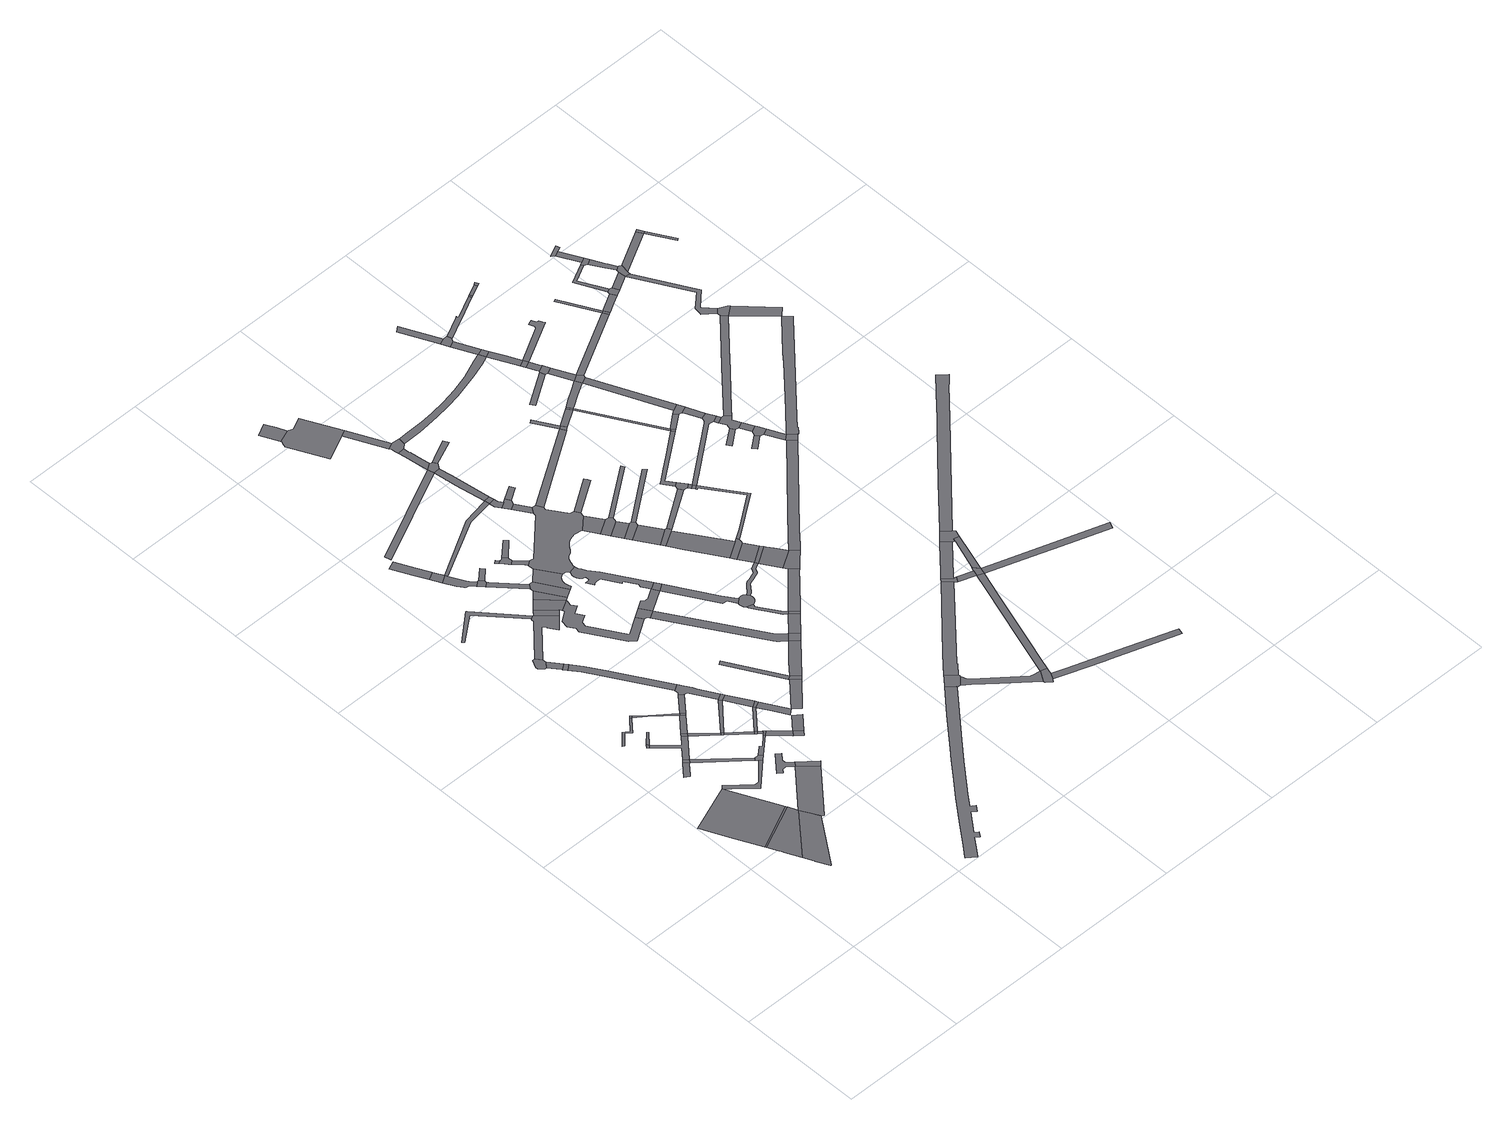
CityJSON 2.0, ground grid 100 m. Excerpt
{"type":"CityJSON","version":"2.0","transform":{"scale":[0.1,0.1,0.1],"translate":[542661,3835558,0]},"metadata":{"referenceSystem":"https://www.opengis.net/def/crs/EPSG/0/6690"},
"CityObjects":{
"road1":{"type":"Road","geometry":[{"type":"MultiSurface","lod":"1","boundaries":[[[0,1,2,3,4,5,6,7]]]}]},
"road2":{"type":"Road","geometry":[{"type":"MultiSurface","lod":"1","boundaries":[[[8,9,10,11,12,13,14,15]]]}]},
"road3":{"type":"Road","geometry":[{"type":"MultiSurface","lod":"1","boundaries":[[[7,6,10,9]]]}]},
"road4":{"type":"Road","geometry":[{"type":"MultiSurface","lod":"1","boundaries":[[[15,14,16,17,18,19,20,21,22,23,24]]]}]},
"road5":{"type":"Road","attributes":{"RoadStructureAttribute.sectionType":"1"},"geometry":[{"type":"MultiSurface","lod":"1","boundaries":[[[25,26,27,28,29,30,31]]]}]},
"road6":{"type":"Road","geometry":[{"type":"MultiSurface","lod":"1","boundaries":[[[32,33,34,35]]]}]},
"road7":{"type":"Road","geometry":[{"type":"MultiSurface","lod":"1","boundaries":[[[36,25,31,37]]]}]},
"road8":{"type":"Road","attributes":{"RoadStructureAttribute.sectionType":"1"},"geometry":[{"type":"MultiSurface","lod":"1","boundaries":[[[38,39,40,41,42,43,44,45,46,47,48]]]}]},
"road9":{"type":"Road","attributes":{"RoadStructureAttribute.sectionType":"1"},"geometry":[{"type":"MultiSurface","lod":"1","boundaries":[[[49,50,51,52,53,54,1,55,56,57,58,59,60]]]}]},
"road10":{"type":"Road","geometry":[{"type":"MultiSurface","lod":"1","boundaries":[[[61,62,32,35]]]}]},
"road11":{"type":"Road","geometry":[{"type":"MultiSurface","lod":"1","boundaries":[[[63,64,35,34,65,36,37,66,67,68,69,70]]]}]},
"road12":{"type":"Road","attributes":{"RoadStructureAttribute.sectionType":"1"},"geometry":[{"type":"MultiSurface","lod":"1","boundaries":[[[37,31,71,72]]]}]},
"road13":{"type":"Road","geometry":[{"type":"MultiSurface","lod":"1","boundaries":[[[73,38,48,74]]]}]},
"road14":{"type":"Road","attributes":{"RoadStructureAttribute.sectionType":"1"},"geometry":[{"type":"MultiSurface","lod":"1","boundaries":[[[75,15,24,76,77,78]]]}]},
"road15":{"type":"Road","geometry":[{"type":"MultiSurface","lod":"1","boundaries":[[[79,70,69,80]]]}]},
"road16":{"type":"Road","geometry":[{"type":"MultiSurface","lod":"1","boundaries":[[[81,82,72,71,60,59,83,84]]]}]},
"road17":{"type":"Road","attributes":{"RoadStructureAttribute.sectionType":"1"},"geometry":[{"type":"MultiSurface","lod":"1","boundaries":[[[85,74,48,86,87,88]]]}]},
"road18":{"type":"Road","attributes":{"RoadStructureAttribute.sectionType":"1"},"geometry":[{"type":"MultiSurface","lod":"1","boundaries":[[[80,69,89,90]]]}]},
"road19":{"type":"Road","attributes":{"RoadStructureAttribute.sectionType":"1"},"geometry":[{"type":"MultiSurface","lod":"1","boundaries":[[[87,91,92,79,80,93]]]}]},
"road20":{"type":"Road","geometry":[{"type":"MultiSurface","lod":"1","boundaries":[[[94,95,96,97,98,99,100,101,75,102]]]}]},
"road21":{"type":"Road","geometry":[{"type":"MultiSurface","lod":"1","boundaries":[[[103,104,105,106,107,108,109,110,111]]]}]},
"road22":{"type":"Road","geometry":[{"type":"MultiSurface","lod":"1","boundaries":[[[90,89,112,113]]]}]},
"road23":{"type":"Road","attributes":{"RoadStructureAttribute.sectionType":"1"},"geometry":[{"type":"MultiSurface","lod":"1","boundaries":[[[109,108,114,115]]]}]},
"road24":{"type":"Road","geometry":[{"type":"MultiSurface","lod":"1","boundaries":[[[115,114,116,117,118]]]}]},
"road25":{"type":"Road","geometry":[{"type":"MultiSurface","lod":"1","boundaries":[[[88,87,93,119]]]}]},
"road26":{"type":"Road","attributes":{"RoadStructureAttribute.sectionType":"1"},"geometry":[{"type":"MultiSurface","lod":"1","boundaries":[[[120,121,122,123,124,84,83,125]]]}]},
"road27":{"type":"Road","geometry":[{"type":"MultiSurface","lod":"1","boundaries":[[[102,75,78,126]]]}]},
"road28":{"type":"Road","attributes":{"RoadStructureAttribute.sectionType":"1"},"geometry":[{"type":"MultiSurface","lod":"1","boundaries":[[[113,112,127,128]]]}]},
"road29":{"type":"Road","attributes":{"RoadStructureAttribute.sectionType":"1"},"geometry":[{"type":"MultiSurface","lod":"1","boundaries":[[[129,88,119,130]]]}]},
"road30":{"type":"Road","geometry":[{"type":"MultiSurface","lod":"1","boundaries":[[[128,127,131,132]]]}]},
"road31":{"type":"Road","attributes":{"RoadStructureAttribute.sectionType":"1"},"geometry":[{"type":"MultiSurface","lod":"1","boundaries":[[[133,134,135,118,117,136,137,138,139,140]]]}]},
"road32":{"type":"Road","attributes":{"RoadStructureAttribute.sectionType":"1"},"geometry":[{"type":"MultiSurface","lod":"1","boundaries":[[[141,142,143,144,145,146,147,148]]]}]},
"road33":{"type":"Road","attributes":{"RoadStructureAttribute.sectionType":"1"},"geometry":[{"type":"MultiSurface","lod":"1","boundaries":[[[132,131,149,150]]]}]},
"road34":{"type":"Road","attributes":{"RoadStructureAttribute.sectionType":"1"},"geometry":[{"type":"MultiSurface","lod":"1","boundaries":[[[151,90,113,152]]]}]},
"road35":{"type":"Road","geometry":[{"type":"MultiSurface","lod":"1","boundaries":[[[150,149,120,125,153]]]}]},
"road36":{"type":"Road","attributes":{"RoadStructureAttribute.sectionType":"1"},"geometry":[{"type":"MultiSurface","lod":"1","boundaries":[[[153,125,154,155]]]}]},
"road37":{"type":"Road","attributes":{"RoadStructureAttribute.sectionType":"1"},"geometry":[{"type":"MultiSurface","lod":"1","boundaries":[[[148,147,156,157,158,111,110,159,160,161,162,163,164]]]}]},
"road38":{"type":"Road","attributes":{"RoadStructureAttribute.sectionType":"1"},"geometry":[{"type":"MultiSurface","lod":"1","boundaries":[[[165,128,132,166,167]]]}]},
"road39":{"type":"Road","geometry":[{"type":"MultiSurface","lod":"1","boundaries":[[[168,169,170,171,140,139,172,129,130,173,174,175]]]}]},
"road40":{"type":"Road","geometry":[{"type":"MultiSurface","lod":"1","boundaries":[[[155,154,176,177]]]}]},
"road41":{"type":"Road","geometry":[{"type":"MultiSurface","lod":"1","boundaries":[[[175,174,151,152,178]]]}]},
"road42":{"type":"Road","attributes":{"RoadStructureAttribute.sectionType":"1"},"geometry":[{"type":"MultiSurface","lod":"1","boundaries":[[[179,180,181,182,183,184,185]]]}]},
"road43":{"type":"Road","attributes":{"RoadStructureAttribute.sectionType":"1"},"geometry":[{"type":"MultiSurface","lod":"1","boundaries":[[[178,152,186,187,188]]]}]},
"road44":{"type":"Road","geometry":[{"type":"MultiSurface","lod":"1","boundaries":[[[185,184,189,190]]]}]},
"road45":{"type":"Road","geometry":[{"type":"MultiSurface","lod":"1","boundaries":[[[191,155,177,192]]]}]},
"road46":{"type":"Road","geometry":[{"type":"MultiSurface","lod":"1","boundaries":[[[188,187,165,167,193]]]}]},
"road47":{"type":"Road","attributes":{"RoadStructureAttribute.sectionType":"1"},"geometry":[{"type":"MultiSurface","lod":"1","boundaries":[[[190,189,194,195,196,197,198,199,200,201,202]]]}]},
"road48":{"type":"Road","attributes":{"RoadStructureAttribute.sectionType":"1"},"geometry":[{"type":"MultiSurface","lod":"1","boundaries":[[[193,167,203,204,205,206]]]}]},
"road49":{"type":"Road","geometry":[{"type":"MultiSurface","lod":"1","boundaries":[[[207,164,163,208]]]}]},
"road50":{"type":"Road","geometry":[{"type":"MultiSurface","lod":"1","boundaries":[[[209,199,198,210,211,212]]]}]},
"road51":{"type":"Road","attributes":{"RoadStructureAttribute.sectionType":"1"},"geometry":[{"type":"MultiSurface","lod":"1","boundaries":[[[213,207,208,214,215]]]}]},
"road52":{"type":"Road","attributes":{"RoadStructureAttribute.sectionType":"1"},"geometry":[{"type":"MultiSurface","lod":"1","boundaries":[[[216,217,218,219,220,221,222,223,224,225,226,227,228,229,230,231,232,233,234,235,236,237,238,239,240,241,242,243,244,245,246,247,248,249,250,251,252,253]]]}]},
"road53":{"type":"Road","attributes":{"RoadStructureAttribute.sectionType":"1"},"geometry":[{"type":"MultiSurface","lod":"1","boundaries":[[[254,211,210,255,256]]]}]},
"road54":{"type":"Road","geometry":[{"type":"MultiSurface","lod":"1","boundaries":[[[257,258,209,212]]]}]},
"road55":{"type":"Road","attributes":{"RoadStructureAttribute.sectionType":"1"},"geometry":[{"type":"MultiSurface","lod":"1","boundaries":[[[259,260,261,262,263,264,265,266,267,215,214,268,269,270,271,272,273,274,275,276]]]}]},
"road56":{"type":"Road","geometry":[{"type":"MultiSurface","lod":"1","boundaries":[[[277,213,215,278]]]}]},
"road57":{"type":"Road","attributes":{"RoadStructureAttribute.sectionType":"1"},"geometry":[{"type":"MultiSurface","lod":"1","boundaries":[[[279,206,280,281,282]]]}]},
"road58":{"type":"Road","geometry":[{"type":"MultiSurface","lod":"1","boundaries":[[[256,255,277,278,283,284]]]}]},
"road59":{"type":"Road","attributes":{"RoadStructureAttribute.sectionType":"1"},"geometry":[{"type":"MultiSurface","lod":"1","boundaries":[[[285,286,287,288]]]}]},
"road60":{"type":"Road","geometry":[{"type":"MultiSurface","lod":"1","boundaries":[[[289,290,291,292,293]]]}]},
"road61":{"type":"Road","geometry":[{"type":"MultiSurface","lod":"1","boundaries":[[[294,295,293,292,296,297,298,299,300,301,302]]]}]},
"road62":{"type":"Road","geometry":[{"type":"MultiSurface","lod":"1","boundaries":[[[303,284,283,304,305,306,307,308,309,310,311]]]}]},
"road63":{"type":"Road","geometry":[{"type":"MultiSurface","lod":"1","boundaries":[[[288,287,279,282,312]]]}]},
"road64":{"type":"Road","geometry":[{"type":"MultiSurface","lod":"1","boundaries":[[[313,276,275,314,315,316]]]}]},
"road65":{"type":"Road","attributes":{"RoadStructureAttribute.sectionType":"1"},"geometry":[{"type":"MultiSurface","lod":"1","boundaries":[[[317,299,298,318,319,320,321]]]}]},
"road66":{"type":"Road","attributes":{"RoadStructureAttribute.sectionType":"1"},"geometry":[{"type":"MultiSurface","lod":"1","boundaries":[[[322,323,324,190,202,325,326,327,328]]]}]},
"road67":{"type":"Road","attributes":{"RoadStructureAttribute.sectionType":"1"},"geometry":[{"type":"MultiSurface","lod":"1","boundaries":[[[329,330,331,332]]]}]},
"road68":{"type":"Road","attributes":{"RoadStructureAttribute.sectionType":"1"},"geometry":[{"type":"MultiSurface","lod":"1","boundaries":[[[333,334,294,302]]]}]},
"road69":{"type":"Road","attributes":{"RoadStructureAttribute.sectionType":"1"},"geometry":[{"type":"MultiSurface","lod":"1","boundaries":[[[335,336,337,338,339,340,341,342,313,316,343]]]}]},
"road70":{"type":"Road","attributes":{"RoadStructureAttribute.sectionType":"1"},"geometry":[{"type":"MultiSurface","lod":"1","boundaries":[[[344,345,288,312,346]]]}]},
"road71":{"type":"Road","attributes":{"RoadStructureAttribute.sectionType":"1"},"geometry":[{"type":"MultiSurface","lod":"1","boundaries":[[[347,348,349,350,351,352,353,354,355,356,316,315]]]}]},
"road72":{"type":"Road","attributes":{"RoadStructureAttribute.sectionType":"1"},"geometry":[{"type":"MultiSurface","lod":"1","boundaries":[[[357,358,359,360,361,362,363,364,365,366,367,368,369,370,371,372,373,374,375,376,377,378,379,380,381,382,383,384,385,386,387,335,388]]]}]},
"road73":{"type":"Road","attributes":{"RoadStructureAttribute.sectionType":"1"},"geometry":[{"type":"MultiSurface","lod":"1","boundaries":[[[389,390,391,392,393]]]}]},
"road74":{"type":"Road","geometry":[{"type":"MultiSurface","lod":"1","boundaries":[[[388,335,343,394]]]}]},
"road75":{"type":"Road","attributes":{"RoadStructureAttribute.sectionType":"1"},"geometry":[{"type":"MultiSurface","lod":"1","boundaries":[[[395,344,346,396]]]}]},
"road76":{"type":"Road","attributes":{"RoadStructureAttribute.sectionType":"1"},"geometry":[{"type":"MultiSurface","lod":"1","boundaries":[[[397,398,399,400,401,321,320,303,311,402,403,404,405,362,361,406,407,408,409,410,411,412,413,414,415,416,417,418,419,420,421,422,423,424,425,426,427,428,429]]]}]},
"road77":{"type":"Road","geometry":[{"type":"MultiSurface","lod":"1","boundaries":[[[430,431,393,392,432,433,434,435,436,437,438]]]}]},
"road78":{"type":"Road","attributes":{"RoadStructureAttribute.sectionType":"1"},"geometry":[{"type":"MultiSurface","lod":"1","boundaries":[[[439,440,441,394,343,442,443,444,445,446]]]}]},
"road79":{"type":"Road","attributes":{"RoadStructureAttribute.sectionType":"1"},"geometry":[{"type":"MultiSurface","lod":"1","boundaries":[[[447,448,328,449,450,451]]]}]},
"road80":{"type":"Road","geometry":[{"type":"MultiSurface","lod":"1","boundaries":[[[452,322,328,448]]]}]},
"road81":{"type":"Road","attributes":{"RoadStructureAttribute.sectionType":"1"},"geometry":[{"type":"MultiSurface","lod":"1","boundaries":[[[453,395,396,454,455]]]}]},
"road82":{"type":"Road","geometry":[{"type":"MultiSurface","lod":"1","boundaries":[[[456,457,451,450,458,459,460]]]}]},
"road83":{"type":"Road","attributes":{"RoadStructureAttribute.sectionType":"1"},"geometry":[{"type":"MultiSurface","lod":"1","boundaries":[[[461,462,463,464,465,466,467,468,469,470,471,472,473,474]]]}]},
"road84":{"type":"Road","geometry":[{"type":"MultiSurface","lod":"1","boundaries":[[[475,476,477,478,479,446,445,480,481,482,483,484,461,474,485,486,487,488,489,490,491]]]}]},
"road85":{"type":"Road","attributes":{"RoadStructureAttribute.sectionType":"1"},"geometry":[{"type":"MultiSurface","lod":"1","boundaries":[[[492,493,494,332,495,496,497,498,322,452]]]}]},
"road86":{"type":"Road","geometry":[{"type":"MultiSurface","lod":"1","boundaries":[[[459,458,398,397]]]}]},
"road87":{"type":"Road","geometry":[{"type":"MultiSurface","lod":"1","boundaries":[[[499,500,216,253,501,502,503,504,505,506]]]}]},
"road88":{"type":"Road","geometry":[{"type":"MultiSurface","lod":"1","boundaries":[[[507,508,329,332,494,509,510]]]}]},
"road89":{"type":"Road","attributes":{"RoadStructureAttribute.sectionType":"1"},"geometry":[{"type":"MultiSurface","lod":"1","boundaries":[[[438,437,511,512]]]}]},
"road90":{"type":"Road","attributes":{"RoadStructureAttribute.sectionType":"1"},"geometry":[{"type":"MultiSurface","lod":"1","boundaries":[[[513,514,515,516,517,518,519,520,329,508]]]}]},
"road91":{"type":"Road","attributes":{"RoadStructureAttribute.sectionType":"1"},"geometry":[{"type":"MultiSurface","lod":"1","boundaries":[[[521,453,455,522]]]}]},
"road92":{"type":"Road","geometry":[{"type":"MultiSurface","lod":"1","boundaries":[[[523,524,456,460]]]}]},
"road93":{"type":"Road","geometry":[{"type":"MultiSurface","lod":"1","boundaries":[[[512,511,525,526,517,516,527,528]]]}]},
"road94":{"type":"Road","geometry":[{"type":"MultiSurface","lod":"1","boundaries":[[[423,422,529,530]]]}]},
"road95":{"type":"Road","geometry":[{"type":"MultiSurface","lod":"1","boundaries":[[[531,530,529,532,533,534,535,536,537]]]}]},
"road96":{"type":"Road","attributes":{"RoadStructureAttribute.sectionType":"1"},"geometry":[{"type":"MultiSurface","lod":"1","boundaries":[[[533,532,538,539]]]}]},
"road97":{"type":"Road","geometry":[{"type":"MultiSurface","lod":"1","boundaries":[[[540,539,538,541,542,543,544]]]}]},
"road98":{"type":"Road","geometry":[{"type":"MultiSurface","lod":"1","boundaries":[[[545,546,547,548,510,509]]]}]},
"road99":{"type":"Road","attributes":{"RoadStructureAttribute.sectionType":"1"},"geometry":[{"type":"MultiSurface","lod":"1","boundaries":[[[549,550,551,552,553,554,555,556,557,558,559,560,561,491,490,562,563,564,565,566,567,568,569,570,571,572,573,574]]]}]},
"road100":{"type":"Road","attributes":{"RoadStructureAttribute.sectionType":"1"},"geometry":[{"type":"MultiSurface","lod":"1","boundaries":[[[575,576,577,578,579,504,503,580,581,582,583]]]}]},
"road101":{"type":"Road","attributes":{"RoadStructureAttribute.sectionType":"1"},"geometry":[{"type":"MultiSurface","lod":"1","boundaries":[[[584,542,541,585,586]]]}]},
"road102":{"type":"Road","attributes":{"RoadStructureAttribute.sectionType":"1"},"geometry":[{"type":"MultiSurface","lod":"1","boundaries":[[[587,521,522,588,589,590]]]}]},
"road103":{"type":"Road","geometry":[{"type":"MultiSurface","lod":"1","boundaries":[[[586,585,591,592,593,594]]]}]},
"road104":{"type":"Road","attributes":{"RoadStructureAttribute.sectionType":"1"},"geometry":[{"type":"MultiSurface","lod":"1","boundaries":[[[595,596,597,425,424]]]}]},
"road105":{"type":"Road","attributes":{"RoadStructureAttribute.sectionType":"1"},"geometry":[{"type":"MultiSurface","lod":"1","boundaries":[[[592,591,598,599,600]]]}]},
"road106":{"type":"Road","geometry":[{"type":"MultiSurface","lod":"1","boundaries":[[[583,582,601,602,603,604,605]]]}]},
"road107":{"type":"Road","geometry":[{"type":"MultiSurface","lod":"1","boundaries":[[[606,607,600,599,608,609,610,611]]]}]},
"road108":{"type":"Road","attributes":{"RoadStructureAttribute.sectionType":"1"},"geometry":[{"type":"MultiSurface","lod":"1","boundaries":[[[609,608,549,612]]]}]},
"road109":{"type":"Road","geometry":[{"type":"MultiSurface","lod":"1","boundaries":[[[612,549,574,613]]]}]},
"road110":{"type":"Road","attributes":{"RoadStructureAttribute.sectionType":"1"},"geometry":[{"type":"MultiSurface","lod":"1","boundaries":[[[614,615,429,428,616,617,618]]]}]},
"road111":{"type":"Road","attributes":{"RoadStructureAttribute.sectionType":"1"},"geometry":[{"type":"MultiSurface","lod":"1","boundaries":[[[619,620,499,506,621,622,623]]]}]},
"road112":{"type":"Road","attributes":{"RoadStructureAttribute.sectionType":"1"},"geometry":[{"type":"MultiSurface","lod":"1","boundaries":[[[624,625,613,574,626,627]]]}]},
"road113":{"type":"Road","attributes":{"RoadStructureAttribute.sectionType":"1"},"geometry":[{"type":"MultiSurface","lod":"1","boundaries":[[[628,629,630,537,536]]]}]},
"road114":{"type":"Road","geometry":[{"type":"MultiSurface","lod":"1","boundaries":[[[627,626,587,590,631,632]]]}]},
"road115":{"type":"Road","attributes":{"RoadStructureAttribute.sectionType":"1"},"geometry":[{"type":"MultiSurface","lod":"1","boundaries":[[[633,634,540,544]]]}]},
"road116":{"type":"Road","attributes":{"RoadStructureAttribute.sectionType":"1"},"geometry":[{"type":"MultiSurface","lod":"1","boundaries":[[[635,594,593,636]]]}]},
"road117":{"type":"Road","attributes":{"RoadStructureAttribute.sectionType":"1"},"geometry":[{"type":"MultiSurface","lod":"1","boundaries":[[[637,638,639,640,641,642,643,644,645,528,527,646,647,648,649,650,651,652,653,654,655,656]]]}]},
"road118":{"type":"Road","attributes":{"RoadStructureAttribute.sectionType":"1"},"geometry":[{"type":"MultiSurface","lod":"1","boundaries":[[[657,658,659,583,605,660,661,662,663]]]}]},
"road119":{"type":"Road","attributes":{"RoadStructureAttribute.sectionType":"1"},"geometry":[{"type":"MultiSurface","lod":"1","boundaries":[[[664,665,666,667,668,669,670,671,672,673,606,611]]]}]},
"road120":{"type":"Road","geometry":[{"type":"MultiSurface","lod":"1","boundaries":[[[674,675,635,636,676,677,678]]]}]},
"road121":{"type":"Road","attributes":{"RoadStructureAttribute.sectionType":"1"},"geometry":[{"type":"MultiSurface","lod":"1","boundaries":[[[678,677,676,679,680]]]}]},
"road122":{"type":"Road","geometry":[{"type":"MultiSurface","lod":"1","boundaries":[[[680,679,668,667]]]}]},
"road123":{"type":"Road","geometry":[{"type":"MultiSurface","lod":"1","boundaries":[[[681,682,683,684,614,685]]]}]},
"road124":{"type":"Road","attributes":{"RoadStructureAttribute.sectionType":"1"},"geometry":[{"type":"MultiSurface","lod":"1","boundaries":[[[686,687,688,604,603,689,690,691,692,693,694]]]}]},
"road125":{"type":"Road","geometry":[{"type":"MultiSurface","lod":"1","boundaries":[[[685,614,618,695]]]}]},
"road126":{"type":"Road","geometry":[{"type":"MultiSurface","lod":"1","boundaries":[[[696,619,623,697,698,699,700,701,702]]]}]},
"road127":{"type":"Road","attributes":{"RoadStructureAttribute.sectionType":"1"},"geometry":[{"type":"MultiSurface","lod":"1","boundaries":[[[703,685,695,704,705]]]}]},
"road128":{"type":"Road","attributes":{"RoadStructureAttribute.sectionType":"1"},"geometry":[{"type":"MultiSurface","lod":"1","boundaries":[[[706,707,708,709,710,675,674,711,712]]]}]},
"road129":{"type":"Road","attributes":{"RoadStructureAttribute.sectionType":"1"},"geometry":[{"type":"MultiSurface","lod":"1","boundaries":[[[700,699,657,713]]]}]},
"road130":{"type":"Road","geometry":[{"type":"MultiSurface","lod":"1","boundaries":[[[714,703,705,715]]]}]},
"road131":{"type":"Road","attributes":{"RoadStructureAttribute.sectionType":"1"},"geometry":[{"type":"MultiSurface","lod":"1","boundaries":[[[716,717,718,719,696,702,720,721,722]]]}]},
"road132":{"type":"Road","geometry":[{"type":"MultiSurface","lod":"1","boundaries":[[[723,713,657,663,724,725]]]}]},
"road133":{"type":"Road","attributes":{"RoadStructureAttribute.sectionType":"1"},"geometry":[{"type":"MultiSurface","lod":"1","boundaries":[[[726,727,728,627,632,729,730,731]]]}]},
"road134":{"type":"Road","attributes":{"RoadStructureAttribute.sectionType":"1"},"geometry":[{"type":"MultiSurface","lod":"1","boundaries":[[[732,733,734,735]]]}]},
"road135":{"type":"Road","attributes":{"RoadStructureAttribute.sectionType":"1"},"geometry":[{"type":"MultiSurface","lod":"1","boundaries":[[[715,705,706,736]]]}]},
"road136":{"type":"Road","attributes":{"RoadStructureAttribute.sectionType":"1"},"geometry":[{"type":"MultiSurface","lod":"1","boundaries":[[[737,738,739,740]]]}]},
"road137":{"type":"Road","attributes":{"RoadStructureAttribute.sectionType":"1"},"geometry":[{"type":"MultiSurface","lod":"1","boundaries":[[[741,742,743,744,745,680,667,746,747,748,749,750,751]]]}]},
"road138":{"type":"Road","attributes":{"RoadStructureAttribute.sectionType":"1"},"geometry":[{"type":"MultiSurface","lod":"1","boundaries":[[[752,753,754,714,715,755,756,757]]]}]},
"road139":{"type":"Road","geometry":[{"type":"MultiSurface","lod":"1","boundaries":[[[758,759,740,739,760,761,762,763,764,765]]]}]},
"road140":{"type":"Road","attributes":{"RoadStructureAttribute.sectionType":"1"},"geometry":[{"type":"MultiSurface","lod":"1","boundaries":[[[766,767,725,724,768,769]]]}]},
"road141":{"type":"Road","attributes":{"RoadStructureAttribute.sectionType":"1"},"geometry":[{"type":"MultiSurface","lod":"1","boundaries":[[[761,760,770,637,771]]]}]},
"road142":{"type":"Road","geometry":[{"type":"MultiSurface","lod":"1","boundaries":[[[736,706,712,772]]]}]},
"road143":{"type":"Road","geometry":[{"type":"MultiSurface","lod":"1","boundaries":[[[771,637,656,773]]]}]},
"road144":{"type":"Road","attributes":{"RoadStructureAttribute.sectionType":"1"},"geometry":[{"type":"MultiSurface","lod":"1","boundaries":[[[774,775,773,656,776,777,778]]]}]},
"road145":{"type":"Road","geometry":[{"type":"MultiSurface","lod":"1","boundaries":[[[779,716,722,780,781,766,769,782,783,784]]]}]},
"road146":{"type":"Road","geometry":[{"type":"MultiSurface","lod":"1","boundaries":[[[778,777,785,786,787]]]}]},
"road147":{"type":"Road","attributes":{"RoadStructureAttribute.sectionType":"1"},"geometry":[{"type":"MultiSurface","lod":"1","boundaries":[[[788,787,786,789,790,791]]]}]},
"road148":{"type":"Road","geometry":[{"type":"MultiSurface","lod":"1","boundaries":[[[791,790,732,735,792,793]]]}]},
"road149":{"type":"Road","attributes":{"RoadStructureAttribute.sectionType":"1"},"geometry":[{"type":"MultiSurface","lod":"1","boundaries":[[[794,736,772,795]]]}]},
"road150":{"type":"Road","attributes":{"RoadStructureAttribute.sectionType":"1"},"geometry":[{"type":"MultiSurface","lod":"1","boundaries":[[[793,792,752,796]]]}]},
"road151":{"type":"Road","geometry":[{"type":"MultiSurface","lod":"1","boundaries":[[[796,752,757,797,798]]]}]},
"road152":{"type":"Road","geometry":[{"type":"MultiSurface","lod":"1","boundaries":[[[799,800,801,802]]]}]},
"road153":{"type":"Road","attributes":{"RoadStructureAttribute.sectionType":"1"},"geometry":[{"type":"MultiSurface","lod":"1","boundaries":[[[803,797,757,804,805,806]]]}]},
"road154":{"type":"Road","geometry":[{"type":"MultiSurface","lod":"1","boundaries":[[[807,808,809,810]]]}]},
"road155":{"type":"Road","geometry":[{"type":"MultiSurface","lod":"1","boundaries":[[[806,805,811,794,795,812,813,814]]]}]},
"road156":{"type":"Road","attributes":{"RoadStructureAttribute.sectionType":"1"},"geometry":[{"type":"MultiSurface","lod":"1","boundaries":[[[815,814,813,816,742,741]]]}]},
"road157":{"type":"Road","attributes":{"RoadStructureAttribute.sectionType":"1"},"geometry":[{"type":"MultiSurface","lod":"1","boundaries":[[[817,818,819,820,821,822,765,764,823,824,825]]]}]},
"road158":{"type":"Road","geometry":[{"type":"MultiSurface","lod":"1","boundaries":[[[751,750,826,827]]]}]},
"road159":{"type":"Road","geometry":[{"type":"MultiSurface","lod":"1","boundaries":[[[827,826,828,799,802,829,830,831,832,833]]]}]},
"road160":{"type":"Road","attributes":{"RoadStructureAttribute.sectionType":"1"},"geometry":[{"type":"MultiSurface","lod":"1","boundaries":[[[834,835,836,837,838,839,840,841,842,843,778,787]]]}]},
"road161":{"type":"Road","attributes":{"RoadStructureAttribute.sectionType":"1"},"geometry":[{"type":"MultiSurface","lod":"1","boundaries":[[[830,829,844,845]]]}]},
"road162":{"type":"Road","geometry":[{"type":"MultiSurface","lod":"1","boundaries":[[[846,845,844,847,807,810,848,849]]]}]},
"road163":{"type":"Road","attributes":{"RoadStructureAttribute.sectionType":"1"},"geometry":[{"type":"MultiSurface","lod":"1","boundaries":[[[850,724,663,851,852,853,854]]]}]},
"road164":{"type":"Road","attributes":{"RoadStructureAttribute.sectionType":"1"},"geometry":[{"type":"MultiSurface","lod":"1","boundaries":[[[849,848,855,856]]]}]},
"road165":{"type":"Road","geometry":[{"type":"MultiSurface","lod":"1","boundaries":[[[856,855,726,731,857]]]}]},
"road166":{"type":"Road","geometry":[{"type":"MultiSurface","lod":"1","boundaries":[[[858,817,825,859]]]}]},
"road167":{"type":"Road","attributes":{"RoadStructureAttribute.sectionType":"1"},"geometry":[{"type":"MultiSurface","lod":"1","boundaries":[[[860,796,798,861]]]}]},
"road168":{"type":"Road","attributes":{"RoadStructureAttribute.sectionType":"1"},"geometry":[{"type":"MultiSurface","lod":"1","boundaries":[[[862,858,859,863]]]}]},
"road169":{"type":"Road","geometry":[{"type":"MultiSurface","lod":"1","boundaries":[[[864,862,863,865]]]}]},
"road170":{"type":"Road","attributes":{"RoadStructureAttribute.sectionType":"1"},"geometry":[{"type":"MultiSurface","lod":"1","boundaries":[[[866,867,868,860,869]]]}]},
"road171":{"type":"Road","attributes":{"RoadStructureAttribute.sectionType":"1"},"geometry":[{"type":"MultiSurface","lod":"1","boundaries":[[[870,871,833,832,872,873,874,875,876]]]}]},
"road172":{"type":"Road","attributes":{"RoadStructureAttribute.sectionType":"1"},"geometry":[{"type":"MultiSurface","lod":"1","boundaries":[[[877,878,879,880,881,882,883,779,784,884,885,886,887]]]}]},
"road173":{"type":"Road","geometry":[{"type":"MultiSurface","lod":"1","boundaries":[[[869,860,861,888]]]}]},
"road174":{"type":"Road","attributes":{"RoadStructureAttribute.sectionType":"1"},"geometry":[{"type":"MultiSurface","lod":"1","boundaries":[[[889,890,869,888,891,892]]]}]},
"road175":{"type":"Road","attributes":{"RoadStructureAttribute.sectionType":"1"},"geometry":[{"type":"MultiSurface","lod":"1","boundaries":[[[893,894,895,896,897,898,899,900,901,902,903,904,905,906,856,857,907,908,909,910,911,912,913]]]}]},
"road176":{"type":"Road","attributes":{"RoadStructureAttribute.sectionType":"1"},"geometry":[{"type":"MultiSurface","lod":"1","boundaries":[[[914,915,916,917,918,919]]]}]},
"road177":{"type":"Road","geometry":[{"type":"MultiSurface","lod":"1","boundaries":[[[920,917,916,921,889,892,922,923]]]}]},
"road178":{"type":"Road","attributes":{"RoadStructureAttribute.sectionType":"1"},"geometry":[{"type":"MultiSurface","lod":"1","boundaries":[[[924,923,922,925]]]}]},
"road179":{"type":"Road","geometry":[{"type":"MultiSurface","lod":"1","boundaries":[[[926,927,928,929,930,931]]]}]},
"road180":{"type":"Road","attributes":{"RoadStructureAttribute.sectionType":"1"},"geometry":[{"type":"MultiSurface","lod":"1","boundaries":[[[929,928,932,933,934]]]}]},
"road181":{"type":"Road","geometry":[{"type":"MultiSurface","lod":"1","boundaries":[[[934,933,914,919,935,936,937]]]}]},
"road182":{"type":"Road","attributes":{"RoadStructureAttribute.sectionType":"1"},"geometry":[{"type":"MultiSurface","lod":"1","boundaries":[[[938,939,937,936,940,941,942,943]]]}]},
"road183":{"type":"Road","attributes":{"RoadStructureAttribute.sectionType":"1"},"geometry":[{"type":"MultiSurface","lod":"1","boundaries":[[[925,944,945,946,947,948,949,950,951,952,953,954,955]]]}]},
"road184":{"type":"Road","geometry":[{"type":"MultiSurface","lod":"1","boundaries":[[[956,957,943,942,958,924,925,955,959,960,961,962]]]}]},
"road185":{"type":"Road","geometry":[{"type":"MultiSurface","lod":"1","boundaries":[[[963,951,950,870,876,964,965,966]]]}]},
"road186":{"type":"Road","attributes":{"RoadStructureAttribute.sectionType":"1"},"geometry":[{"type":"MultiSurface","lod":"1","boundaries":[[[967,964,876,968,893,969]]]}]},
"road187":{"type":"Road","attributes":{"RoadStructureAttribute.sectionType":"1"},"geometry":[{"type":"MultiSurface","lod":"1","boundaries":[[[970,971,962,961,972,973]]]}]},
"road188":{"type":"Road","geometry":[{"type":"MultiSurface","lod":"1","boundaries":[[[974,970,973,975]]]}]},
"road189":{"type":"Road","geometry":[{"type":"MultiSurface","lod":"1","boundaries":[[[976,977,978,975,973]]]}]}
},
"vertices":[
[421,1589,0],[383,1671,0],[9,1526,0],[11,1523,0],[27,1489,0],[107,1316,0],[214,1087,0],[576,1255,0],
[603,1197,0],[583,1241,0],[221,1072,0],[260,990,0],[267,973,0],[274,958,0],[328,836,0],[615,1169,0],
[366,754,0],[368,750,0],[417,649,0],[418,648,0],[419,649,0],[682,1014,0],[690,1024,0],[653,1096,0],[654,1097,0],
[358,2031,0],[269,1931,0],[307,1907,0],[316,1917,0],[386,1995,0],[388,1997,0],[392,2001,0],
[300,2328,0],[281,2305,0],[294,2292,0],[311,2308,0],
[378,2054,0],[411,2024,0],
[390,2581,0],[306,2488,0],[281,2508,0],[263,2523,0],[249,2508,0],[171,2431,0],[187,2422,0],[266,2505,0],[309,2468,0],[344,2509,0],[403,2575,0],
[606,1544,0],[580,1544,0],[574,1544,0],[571,1544,0],[417,1682,0],[404,1694,0],[430,1627,0],[568,1499,0],[573,1494,0],[580,1500,0],[765,1667,0],[747,1688,0],
[392,2397,0],[380,2406,0],
[474,2163,0],[470,2158,0],[452,2137,0],[549,2181,0],[552,2184,0],[553,2186,0],[554,2186,0],[521,2216,0],
[726,1706,0],[741,1723,0],
[403,2597,0],[414,2587,0],
[883,1473,0],[690,1029,0],[709,1011,0],[1014,1357,0],
[538,2235,0],[571,2206,0],
[772,1723,0],[754,1723,0],[799,1698,0],[776,1723,0],
[503,2510,0],[486,2510,0],[652,2363,0],[663,2375,0],
[724,2036,0],[738,2053,0],
[644,2354,0],[592,2295,0],[684,2335,0],
[862,1550,0],[861,1580,0],[901,1625,0],[867,1654,0],[749,1518,0],[782,1489,0],[805,1515,0],[832,1516,0],[913,1507,0],
[306,3427,0],[291,3427,0],[261,3367,0],[261,3348,0],[298,3311,0],[311,3313,0],[345,3355,0],[344,3382,0],[314,3427,0],
[739,2022,0],[753,2038,0],
[377,3224,0],[419,3255,0],
[375,3221,0],[398,3196,0],[440,3227,0],
[695,2347,0],
[928,1833,0],[856,1761,0],[841,1776,0],[838,1779,0],[835,1776,0],[937,1823,0],
[1043,1390,0],
[896,1884,0],[912,1902,0],
[778,2506,0],[810,2478,0],
[910,1871,0],[927,1889,0],
[826,2601,0],[583,3011,0],[502,3144,0],[400,3194,0],[456,3117,0],[521,3010,0],[790,2554,0],[838,2582,0],
[290,4065,0],[286,4070,0],[282,4067,0],[62,3885,0],[78,3868,0],[276,4025,0],[552,3708,0],[580,3722,0],
[940,1845,0],[957,1864,0],
[939,2282,0],[957,2259,0],
[970,1852,0],
[1072,1688,0],[1103,1723,0],
[551,3701,0],[551,3695,0],[550,3680,0],[551,3605,0],[578,3579,0],[573,3574,0],[618,3502,0],[708,3595,0],[584,3717,0],
[1060,2069,0],[989,1955,0],[1073,2052,0],
[954,2372,0],[905,2458,0],[894,2487,0],[863,2540,0],[790,2520,0],[834,2477,0],[942,2285,0],[989,2312,0],
[1129,1638,0],[1160,1673,0],
[1004,2286,0],
[368,4498,0],[318,4599,0],[250,4745,0],[185,4716,0],[260,4557,0],[313,4457,0],[373,4487,0],
[960,2254,0],[1062,2072,0],[1110,2100,0],
[354,4372,0],[412,4409,0],
[1198,1831,0],[1257,1784,0],
[1122,2080,0],
[400,4277,0],[431,4237,0],[439,4227,0],[464,4223,0],[500,4184,0],[529,4211,0],[491,4254,0],[482,4273,0],[423,4389,0],
[1078,2044,0],[1132,1949,0],[1194,1840,0],[1239,1876,0],
[620,3755,0],[748,3635,0],
[548,4213,0],[541,4138,0],[571,4165,0],[575,4183,0],
[690,3830,0],[758,3618,0],[842,3664,0],
[2128,1291,0],[1957,1095,0],[1755,857,0],[1687,776,0],[1567,630,0],[1464,503,0],[1291,284,0],[1209,177,0],[1149,100,0],[1125,68,0],[1120,61,0],[1119,59,0],[1186,7,0],[1241,78,0],[1300,154,0],[1300,155,0],[1315,142,0],[1329,129,0],[1330,130,0],[1340,143,0],[1357,164,0],[1339,177,0],[1326,187,0],[1444,340,0],[1445,341,0],[1462,326,0],[1480,310,0],[1481,312,0],[1492,327,0],[1512,353,0],[1490,370,0],[1476,381,0],[1546,470,0],[1570,500,0],[1740,709,0],[1869,859,0],[2181,1224,0],[2190,1236,0],
[581,4154,0],[744,3915,0],[768,3946,0],
[655,4259,0],[628,4288,0],
[934,3139,0],[933,3140,0],[770,3404,0],[780,3442,0],[838,3478,0],[801,3540,0],[860,3576,0],[834,3615,0],[847,3658,0],[767,3600,0],[687,3544,0],[677,3485,0],[711,3431,0],[701,3394,0],[884,3098,0],[928,3059,0],[1104,3170,0],[1071,3224,0],
[743,3884,0],[867,3679,0],
[1421,2077,0],[1294,1825,0],[1304,1836,0],[1480,2021,0],
[935,3719,0],[799,3946,0],
[1202,2529,0],[1176,2514,0],[1416,2086,0],[1442,2101,0],
[772,4247,0],[756,4267,0],[736,4249,0],[754,4230,0],[776,4242,0],
[807,4255,0],[796,4245,0],[780,4200,0],[799,4178,0],[810,4167,0],[837,4191,0],[837,4194,0],[837,4198,0],[836,4223,0],
[887,4030,0],[961,3735,0],[952,3763,0],[948,3786,0],[950,3810,0],[956,3826,0],[967,3840,0],[981,3850,0],[998,3856,0],
[1502,2044,0],
[1145,3270,0],[1128,3169,0],[1141,3149,0],[1199,3184,0],
[905,4120,0],[873,4095,0],[879,4089,0],[888,4079,0],[920,4104,0],
[1090,4712,0],[1077,4709,0],[872,4666,0],[885,4638,0],[1062,4666,0],[1077,4668,0],[1096,4671,0],
[1016,5191,0],[240,4816,0],[255,4765,0],[1027,5139,0],
[955,4337,0],[925,4364,0],
[1332,3336,0],[1259,3291,0],[1249,3288,0],[1242,3287,0],[1232,3287,0],[1223,3289,0],[1216,3294,0],[1206,3308,0],[1361,3285,0],
[1666,2340,0],[1533,2202,0],[1727,2282,0],
[1256,2961,0],[1591,2411,0],[1606,2393,0],[1622,2376,0],[1664,2342,0],[1712,2391,0],[1680,2415,0],[1669,2425,0],[1658,2437,0],[1647,2450,0],
[1193,3694,0],[1136,3771,0],[1120,3802,0],[1109,3823,0],[1103,3846,0],[1043,3831,0],[1043,3826,0],[1036,3802,0],[1035,3784,0],[1040,3766,0],[1050,3751,0],[1067,3734,0],[1085,3728,0],[1090,3727,0],[1091,3717,0],[1091,3704,0],[1090,3698,0],[1088,3693,0],[1082,3690,0],[1053,3688,0],[1084,3634,0],[1091,3641,0],[1098,3644,0],[1109,3646,0],[1117,3646,0],[1132,3646,0],[1148,3644,0],[1226,3513,0],[1240,3522,0],[1299,3426,0],[1293,3401,0],[1386,3368,0],
[552,6190,0],[512,6271,0],[415,6223,0],[485,6078,0],[584,6116,0],
[1416,3318,0],
[1713,2389,0],[1774,2332,0],
[1283,4445,0],[1250,4399,0],[1248,4375,0],[956,4096,0],[944,4099,0],[1015,3857,0],[1023,3856,0],[1033,3851,0],[1040,3842,0],[1102,3865,0],[1109,3890,0],[1116,3909,0],[1124,3923,0],[1127,3929,0],[1142,3946,0],[1169,3959,0],[1182,3970,0],[1192,3982,0],[1205,4007,0],[1235,4035,0],[1258,4049,0],[1284,4058,0],[1310,4063,0],[1337,4062,0],[1363,4057,0],[1374,4053,0],[1474,4146,0],[1484,4177,0],[1459,4219,0],[1425,4223,0],[1331,4369,0],[1335,4389,0],[1311,4439,0],
[720,6144,0],[628,6099,0],[487,6074,0],[475,6038,0],[468,6020,0],[609,5726,0],[805,5819,0],[816,5825,0],[866,5849,0],
[1693,2861,0],[1628,2961,0],[1423,3305,0],[1382,3251,0],[1589,2901,0],[1627,2897,0],[1665,2828,0],[1696,2857,0],
[1153,4647,0],[1148,4679,0],[1103,4626,0],[1129,4585,0],[1174,4614,0],
[1142,4719,0],
[1838,2518,0],[1889,2453,0],[1897,2461,0],
[1202,4630,0],[1177,4615,0],[1165,4529,0],[1210,4558,0],[1225,4592,0],
[1681,2762,0],[1686,2749,0],[1701,2718,0],[1720,2686,0],[1753,2633,0],[1811,2541,0],[1837,2519,0],[1855,2538,0],[1830,2557,0],[1741,2698,0],[1732,2714,0],[1724,2728,0],[1726,2737,0],[1728,2749,0],
[1753,2851,0],[1740,2859,0],[1725,2863,0],[1710,2861,0],[1702,2860,0],[1662,2811,0],[1663,2794,0],[1668,2778,0],[1679,2765,0],[1679,2764,0],[1742,2752,0],[1757,2761,0],[1768,2774,0],[1775,2790,0],[1777,2806,0],[1774,2823,0],[1759,2845,0],
[1103,4980,0],[1094,5039,0],[1078,5143,0],[1042,5040,0],[1040,5039,0],[1043,5020,0],[1053,4954,0],
[2197,1370,0],[2180,1350,0],[2198,1228,0],[2206,1236,0],[2214,1229,0],[2271,1288,0],[2277,1296,0],[2269,1305,0],
[1081,5218,0],[1066,5223,0],[1104,5185,0],[1085,5219,0],
[962,5515,0],[1010,5538,0],
[1057,5288,0],[1042,5388,0],[1040,5395,0],[1033,5443,0],[980,5435,0],[987,5390,0],[988,5382,0],[1003,5282,0],
[1856,2536,0],[1915,2480,0],
[1325,4656,0],[1304,4691,0],
[971,5496,0],[976,5463,0],[1071,5475,0],[1076,5532,0],
[1441,3944,0],[1558,4016,0],
[1572,4014,0],[1479,3881,0],[1598,3954,0],[1601,3968,0],[1606,3987,0],[1606,3988,0],[1586,4013,0],
[1528,3802,0],[1648,3876,0],
[1667,3876,0],[1559,3752,0],[1680,3826,0],[1684,3839,0],[1687,3852,0],
[1133,5198,0],[1296,5270,0],[1275,5310,0],[1122,5237,0],
[2006,3022,0],[2002,3018,0],[1972,3003,0],[1950,2991,0],[1942,2973,0],[1937,2961,0],[1934,2959,0],[1926,2955,0],[1872,2936,0],[1849,2929,0],[1829,2916,0],[1814,2899,0],[1776,2856,0],[1794,2837,0],[1834,2882,0],[1846,2896,0],[1860,2905,0],[1880,2911,0],[1936,2931,0],[1949,2937,0],[1959,2946,0],[1966,2962,0],[1970,2973,0],[1984,2980,0],[2014,2995,0],[2021,2998,0],
[2682,944,0],[2645,950,0],[2618,955,0],[2308,1221,0],[2289,1237,0],[2272,1180,0],[2417,1056,0],[2645,860,0],[2695,941,0],
[1737,3738,0],[1661,3586,0],[1783,3666,0],
[2130,2820,0],[2114,2690,0],[2166,2747,0],[2184,2764,0],
[1681,3552,0],[1807,3629,0],[1817,3636,0],[1798,3664,0],
[1742,4347,0],[1730,4367,0],[1717,4387,0],
[1752,3436,0],[1916,3170,0],[2050,3252,0],
[2646,841,0],[2690,808,0],[2706,829,0],[2730,877,0],[2746,925,0],
[2076,3269,0],[2061,3259,0],[1941,3128,0],[2074,3210,0],[2078,3225,0],[2083,3246,0],
[2139,3109,0],
[2155,3085,0],
[1922,4835,0],[1593,4621,0],[1510,4503,0],[1949,4790,0],[1946,4794,0],
[2788,2004,0],[2331,1517,0],[2340,1384,0],[2336,1390,0],[2852,1945,0],
[2194,3027,0],[2162,3073,0],[2110,2852,0],[2251,2938,0],
[1996,4274,0],[1988,4286,0],[1980,4297,0],
[2234,2811,0],[2306,2884,0],
[2087,4150,0],[2064,4173,0],
[2112,3875,0],[2134,3841,0],
[2009,5714,0],[1942,5689,0],[1797,5632,0],[1660,5593,0],[1528,5565,0],[1408,5548,0],[1296,5537,0],[1161,5533,0],[1091,5531,0],[1226,5479,0],[1309,5485,0],[1406,5496,0],[1526,5512,0],[1636,5536,0],[1740,5564,0],[1845,5593,0],[1962,5631,0],[2029,5660,0],[2029,5662,0],[2032,5663,0],
[3007,1879,0],[2962,1743,0],[2809,1283,0],[2777,1019,0],[2829,1175,0],[2986,1647,0],[3056,1856,0],
[2090,3250,0],[2436,3499,0],[2340,3640,0],[2225,3809,0],[2195,3789,0],[2202,3778,0],[2213,3785,0],[2408,3504,0],[2262,3397,0],[2145,3314,0],
[2144,3923,0],[2116,3903,0],[2162,3836,0],[2191,3855,0],[2192,3856,0],
[2178,3814,0],[2207,3834,0],
[1841,5029,0],[1841,5030,0],[1831,5023,0],[1821,5015,0],[1948,4852,0],
[3612,575,0],[3283,687,0],[2836,840,0],[2809,792,0],[3069,701,0],[3117,685,0],[3602,524,0],[3630,515,0],[3645,563,0],
[1974,4812,0],
[2808,2026,0],[2864,1934,0],[2868,1930,0],[2873,1926,0],[2895,1965,0],[2876,1966,0],[2871,1967,0],
[2082,4939,0],[2104,4894,0],[2109,4897,0],
[2450,4294,0],[2272,4155,0],[2167,4076,0],[2068,4000,0],[2055,3990,0],[2098,3988,0],[2469,4269,0],
[3020,1922,0],
[2095,4948,0],[2122,4906,0],
[3042,2275,0],[2930,2155,0],[2860,2080,0],[2834,2053,0],[2878,1974,0],[2887,1984,0],[3104,2216,0],
[3032,1954,0],[3068,1906,0],[3037,1953,0],
[2954,3679,0],[2496,3197,0],[2336,3028,0],[2340,2919,0],[2442,3029,0],[3009,3626,0],
[2190,5304,0],[1937,5139,0],[1960,5104,0],[2206,5264,0],
[2463,4309,0],
[1800,6284,0],[1756,6252,0],[1892,5964,0],[1940,5986,0],
[2736,4243,0],[2684,4225,0],[2678,4196,0],[2674,4193,0],[2664,4185,0],[2269,3843,0],[2318,3880,0],[2340,3897,0],[2683,4159,0],[2721,4150,0],[2770,4175,0],
[2306,5085,0],[2250,5048,0],[2143,4980,0],[2144,4918,0],[2220,4966,0],[2329,5032,0],
[1972,5984,0],[1968,5984,0],[1921,5901,0],[1970,5924,0],[1979,5944,0],[1982,5945,0],[1985,5947,0],[1974,5984,0],
[3132,2231,0],[3123,2204,0],[3128,2083,0],[3173,2220,0],
[2000,5732,0],[2058,5736,0],
[2484,4280,0],
[2080,5688,0],
[2141,5561,0],[2138,5569,0],[2092,5537,0],[2139,5439,0],[2187,5467,0],
[3111,2349,0],[3107,2215,0],[3115,2212,0],[3192,2275,0],[3187,2279,0],[3174,2290,0],
[2139,5438,0],[2156,5402,0],[2206,5426,0],
[2238,5360,0],[2189,5335,0],[2198,5315,0],[2248,5338,0],
[2224,5260,0],[2274,5284,0],
[2572,4396,0],[2597,4365,0],
[2354,5114,0],
[2379,5054,0],[2386,5075,0],
[2757,4030,0],[2630,3934,0],[2654,3903,0],[2775,3994,0],
[2434,4929,0],[2404,4863,0],[2599,4416,0],[2650,4440,0],
[2827,3865,0],[2734,3792,0],[2759,3760,0],[2852,3834,0],
[2585,4406,0],[2603,4364,0],[2624,4361,0],[2675,4383,0],
[2684,4362,0],[2629,4350,0],
[2337,6145,0],[2155,6056,0],[2149,6069,0],[2148,6071,0],[2145,6068,0],[2133,6060,0],[2133,6020,0],[2151,6028,0],[2347,6124,0],
[2736,4120,0],[2785,4144,0],
[2764,4063,0],[2801,3990,0],[2850,4014,0],[2819,4075,0],[2846,4103,0],[2805,4141,0],
[2540,5609,0],[2543,5611,0],[2540,5616,0],[2521,5651,0],[2504,5656,0],[2487,5691,0],[2468,5683,0],[2450,5674,0],[2467,5635,0],[2457,5616,0],
[2844,3902,0],[2893,3927,0],
[2900,3912,0],[2837,3873,0],[2881,3827,0],[2930,3851,0],
[3191,1865,0],[3460,1721,0],[3554,1690,0],[3978,1548,0],[3996,1598,0],
[2949,3688,0],[2994,3721,0],
[3050,3670,0],
[2349,6153,0],[2360,6130,0],
[2881,5403,0],[2905,5358,0],
[2439,6196,0],[2450,6174,0],
[2459,6209,0],[2471,6184,0],
[2739,5714,0],[2730,5710,0],[2721,5706,0],[2899,5413,0],
[3441,4825,0],[3118,4477,0],[2889,4151,0],[3122,4401,0],[3144,4424,0],[3192,4476,0],[3477,4784,0],
[4105,3404,0],[4000,3291,0],[3900,3184,0],[3835,3115,0],[3766,3042,0],[3425,2682,0],[3223,2468,0],[3886,3044,0],[4106,3280,0],[4110,3276,0],[4172,3343,0],
[2924,5368,0],
[3042,5492,0],[2907,5418,0],[3001,5410,0],[3067,5446,0],
[3737,4526,0],[3603,4384,0],[3518,4295,0],[3461,4229,0],[3454,4220,0],[3421,4183,0],[3402,4162,0],[3382,4138,0],[3146,3885,0],[3103,3840,0],[3055,3788,0],[3028,3759,0],[3005,3733,0],[3003,3731,0],[3054,3664,0],[3064,3675,0],[3095,3710,0],[3091,3714,0],[3159,3788,0],[3778,4457,0],[3792,4471,0],
[3089,5823,0],[2936,5743,0],[3045,5517,0],[3072,5529,0],[2968,5736,0],[3100,5803,0],
[3073,5527,0],[3045,5515,0],[3116,5473,0],[3091,5519,0],
[3223,5591,0],[3229,5535,0],
[3090,6070,0],[2998,6021,0],[3021,6002,0],[3063,6020,0],[3079,6028,0],[3098,6039,0],
[3112,5835,0],[3111,5835,0],[3148,5854,0],
[3114,5798,0],[3128,5793,0],[3168,5814,0],
[3226,5701,0],[3224,5706,0],[3189,5687,0],[3229,5618,0],[3229,5616,0],[3259,5637,0],
[3475,5089,0],[3398,5018,0],[3366,4990,0],[3360,4960,0],[3355,4931,0],[3354,4925,0],[3438,4852,0],[3472,4884,0],[3399,4969,0],[3397,4972,0],[3512,5082,0],[3273,5527,0],
[3268,5633,0],[3261,5636,0],[3228,5612,0],[3273,5535,0],[3272,5546,0],[3272,5555,0],[3286,5624,0],
[3482,4876,0],[3550,4840,0],[3539,4852,0],[3487,4876,0],
[3551,4839,0],[3487,4774,0],[3795,4585,0],
[3571,5780,0],[3295,5629,0],[3282,5560,0],[3598,5731,0],
[3591,5790,0],[3617,5742,0],
[3718,5524,0],[3726,5529,0],[3735,5534,0]
]}
